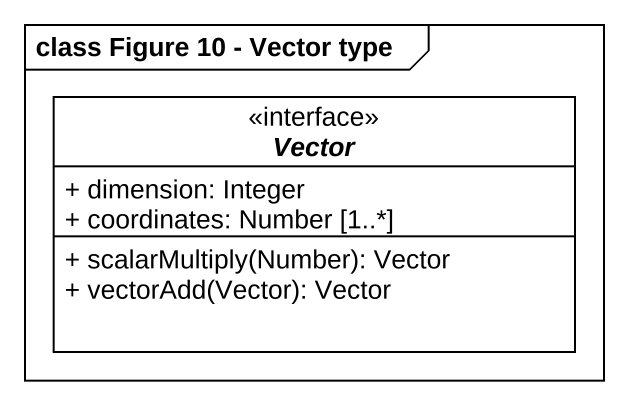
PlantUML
@startuml
mainframe class Figure 10 - Vector type
hide circle
hide empty members
skinparam classAttributeIconSize 0
interface Vector #FFFFFF {
  + dimension: Integer
  + coordinates: Number [1..*]
  + scalarMultiply(Number): Vector
  + vectorAdd(Vector): Vector
}
@enduml
